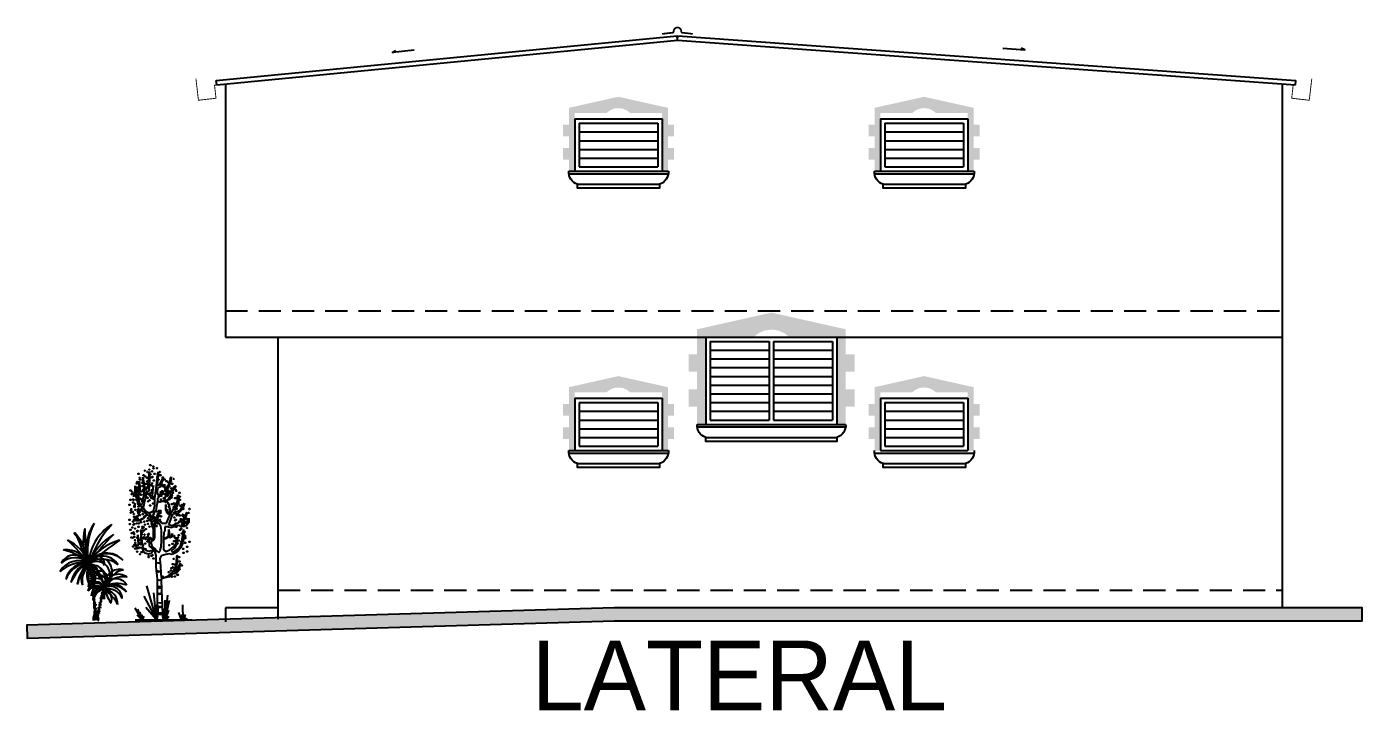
# Model space of a CAD drawing. Extents: x 200 to 603, y 80 to 468.
# Drawn here: x 212.01 to 227.3, y 153.02 to 160.85 of the extents above; entities that cross this region are included whole.
import ezdxf

# ---------------------------------------------------------------- set-up
doc = ezdxf.new("R2010")
doc.units = 0
doc.linetypes.add('CONTINUA', pattern=[0])
doc.linetypes.add('DASHED', pattern=[19.05, 12.7, -6.35])
doc.layers.get('0').update_dxf_attribs({"linetype": 'CONTINUOUS'})
doc.layers.add('PAREDES', color=6, linetype='CONTINUOUS')
doc.styles.add('STYLE1', font='stylu.ttf', dxfattribs={"height": 0.2})

# ---------------------------------------------------------------- blocks, each defined once
blk = doc.blocks.new('Rarbol')
at = {"color": 3}
for p, q in [((-0.401, 5.777), (-0.376, 6.023)), ((-0.376, 6.023), (-0.376, 5.645)), ((-0.015, 6.015), (-0.065, 5.478)), ((-0.065, 5.707), (-0.015, 6.015)), ((-0.95, 5.443), (-0.925, 5.284)), ((-0.95, 5.161), (-0.95, 5.443)), ((-0.801, 5.293), (-0.788, 5.504)), ((-0.788, 5.636), (-0.763, 5.434)), ((-0.788, 5.504), (-0.788, 5.636)), ((-0.638, 5.795), (-0.588, 5.487)), ((-0.638, 5.61), (-0.638, 5.795)), ((-0.588, 5.451), (-0.638, 5.61)), ((-0.588, 5.487), (-0.551, 5.267)), ((-0.588, 5.249), (-0.588, 5.451)), ((-0.501, 5.284), (-0.426, 5.443)), ((-0.426, 5.443), (-0.414, 5.619)), ((-0.414, 5.619), (-0.401, 5.777)), ((-0.389, 5.451), (-0.401, 5.231)), ((-0.376, 5.645), (-0.389, 5.451)), ((-0.214, 5.46), (-0.264, 5.24)), ((-0.239, 5.187), (-0.214, 5.46)), ((-0.152, 4.932), (-0.089, 5.46)), ((-0.089, 5.46), (-0.065, 5.707)), ((-0.065, 5.478), (0.023, 5.469)), ((0.023, 5.469), (0.098, 5.61)), ((0.098, 5.513), (0.06, 5.39)), ((0.185, 5.786), (0.098, 5.513)), ((0.098, 5.61), (0.185, 5.786)), ((0.322, 5.39), (0.434, 5.531)), ((0.434, 5.478), (0.372, 5.355)), ((0.434, 5.531), (0.472, 5.698)), ((0.484, 5.592), (0.434, 5.478)), ((0.472, 5.698), (0.509, 5.812)), ((0.509, 5.812), (0.484, 5.592)), ((0.609, 5.372), (0.696, 5.46)), ((0.696, 5.46), (0.647, 5.319)), ((-0.875, 5.108), (-0.95, 5.161)), ((-0.925, 5.284), (-0.925, 5.187)), ((-0.925, 5.187), (-0.85, 5.152)), ((-0.85, 5.003), (-0.875, 5.108)), ((-0.863, 4.809), (-0.85, 5.003)), ((-0.85, 5.152), (-0.801, 5.187)), ((-0.763, 5.231), (-0.813, 5.091)), ((-0.813, 5.091), (-0.813, 4.95)), ((-0.813, 4.95), (-0.801, 4.783)), ((-0.801, 5.187), (-0.801, 5.293)), ((-0.763, 5.434), (-0.763, 5.231)), ((-0.638, 4.879), (-0.588, 5.064)), ((-0.588, 5.064), (-0.588, 5.249)), ((-0.526, 5.02), (-0.588, 4.783)), ((-0.551, 5.267), (-0.501, 5.284)), ((-0.514, 5.196), (-0.526, 5.02)), ((-0.401, 5.231), (-0.514, 5.196)), ((-0.351, 5.17), (-0.351, 5.055)), ((-0.351, 5.038), (-0.351, 5.17)), ((-0.351, 5.055), (-0.314, 4.959)), ((-0.264, 5.038), (-0.351, 5.038)), ((-0.314, 4.959), (-0.202, 4.915)), ((-0.264, 5.24), (-0.264, 5.038)), ((-0.252, 5.029), (-0.239, 5.187)), ((-0.152, 4.897), (-0.252, 5.029)), ((-0.202, 4.915), (-0.164, 4.871)), ((-0.152, 4.642), (-0.152, 4.932)), ((-0.052, 5.355), (-0.065, 5.161)), ((-0.065, 5.161), (-0.027, 5.082)), ((-0.04, 4.915), (-0.065, 4.73)), ((0.06, 5.39), (-0.052, 5.355)), ((0.048, 5.02), (-0.04, 4.915)), ((-0.027, 5.082), (0.16, 5.143)), ((0.185, 5.117), (0.048, 5.02)), ((0.16, 5.143), (0.272, 5.267)), ((0.335, 5.091), (0.185, 5.117)), ((0.272, 5.267), (0.322, 5.39)), ((0.372, 5.355), (0.322, 5.196)), ((0.322, 5.196), (0.41, 5.17)), ((0.434, 5.117), (0.335, 5.091)), ((0.335, 4.862), (0.497, 4.959)), ((0.41, 5.17), (0.522, 5.258)), ((0.559, 5.064), (0.41, 4.879)), ((0.547, 5.223), (0.434, 5.117)), ((0.497, 4.959), (0.559, 5.064)), ((0.522, 5.258), (0.609, 5.372)), ((0.647, 5.319), (0.547, 5.223)), ((0.771, 4.809), (0.784, 5.073)), ((0.784, 5.073), (0.821, 4.923)), ((0.821, 4.923), (0.809, 4.774)), ((-0.85, 4.756), (-0.863, 4.809)), ((-0.826, 4.668), (-0.85, 4.756)), ((-0.813, 4.668), (-0.826, 4.668)), ((-0.751, 4.651), (-0.813, 4.668)), ((-0.801, 4.783), (-0.738, 4.651)), ((-0.688, 4.563), (-0.751, 4.651)), ((-0.738, 4.651), (-0.638, 4.721)), ((-0.688, 4.492), (-0.688, 4.563)), ((-0.651, 4.395), (-0.688, 4.492)), ((-0.601, 4.642), (-0.651, 4.598)), ((-0.651, 4.598), (-0.564, 4.439)), ((-0.564, 4.351), (-0.651, 4.395)), ((-0.638, 4.721), (-0.638, 4.879)), ((-0.588, 4.783), (-0.601, 4.642)), ((-0.564, 4.439), (-0.439, 4.351)), ((-0.476, 4.29), (-0.564, 4.351)), ((-0.439, 4.351), (-0.376, 4.334)), ((-0.376, 4.334), (-0.202, 4.422)), ((-0.202, 4.422), (-0.152, 4.642)), ((-0.114, 4.431), (-0.202, 4.316)), ((-0.077, 4.695), (-0.114, 4.431)), ((0.11, 4.791), (-0.077, 4.774)), ((-0.065, 4.73), (-0.077, 4.695)), ((-0.065, 4.791), (0.335, 4.862)), ((0.023, 4.404), (-0.002, 4.237)), ((-0.002, 4.272), (0.023, 4.404)), ((0.222, 4.8), (0.11, 4.791)), ((0.41, 4.879), (0.222, 4.8)), ((0.297, 4.677), (0.285, 4.483)), ((0.285, 4.483), (0.322, 4.378)), ((0.297, 4.624), (0.297, 4.677)), ((0.31, 4.483), (0.297, 4.624)), ((0.385, 4.351), (0.31, 4.483)), ((0.322, 4.378), (0.372, 4.316)), ((0.335, 4.8), (0.422, 4.659)), ((0.422, 4.721), (0.335, 4.8)), ((0.472, 4.369), (0.385, 4.351)), ((0.472, 4.51), (0.422, 4.721)), ((0.422, 4.659), (0.447, 4.501)), ((0.447, 4.501), (0.472, 4.369)), ((0.459, 4.246), (0.472, 4.51)), ((0.484, 4.307), (0.634, 4.545)), ((0.634, 4.545), (0.771, 4.809)), ((0.721, 4.58), (0.647, 4.457)), ((0.647, 4.457), (0.709, 4.378)), ((0.709, 4.378), (0.871, 4.457)), ((0.809, 4.774), (0.721, 4.58)), ((0.896, 4.413), (0.784, 4.307)), ((0.871, 4.457), (0.971, 4.607)), ((0.983, 4.536), (0.896, 4.413)), ((0.971, 4.607), (1.058, 4.739)), ((1.058, 4.739), (0.983, 4.536)), ((1.108, 4.272), (1.158, 4.369)), ((1.158, 4.369), (1.121, 4.228)), ((-0.95, 4.035), (-0.776, 4.052)), ((-0.9, 4.017), (-0.95, 4.035)), ((-0.776, 4.017), (-0.9, 4.017)), ((-0.776, 4.052), (-0.613, 4.14)), ((-0.601, 4.123), (-0.776, 4.017)), ((-0.613, 4.14), (-0.514, 4.246)), ((-0.476, 4.246), (-0.601, 4.123)), ((-0.514, 4.246), (-0.489, 4.29)), ((-0.389, 4.219), (-0.476, 4.29)), ((-0.252, 4.14), (-0.389, 4.219)), ((-0.339, 4.14), (-0.277, 3.929)), ((-0.289, 3.999), (-0.339, 4.14)), ((-0.277, 3.867), (-0.289, 3.999)), ((-0.277, 3.929), (-0.239, 3.859)), ((-0.252, 3.779), (-0.277, 3.867)), ((-0.202, 4.316), (-0.252, 4.193)), ((-0.252, 4.193), (-0.177, 4.131)), ((-0.127, 4.026), (-0.252, 4.14)), ((-0.239, 3.859), (-0.164, 3.894)), ((-0.177, 4.131), (-0.114, 4.114)), ((-0.164, 3.894), (-0.139, 4.008)), ((-0.139, 3.876), (-0.164, 3.779)), ((-0.139, 4.008), (-0.127, 4.105)), ((-0.065, 4.07), (-0.139, 3.876)), ((-0.127, 4.105), (-0.089, 4.131)), ((-0.089, 4.131), (-0.002, 4.272)), ((-0.077, 4.07), (0.073, 3.999)), ((-0.002, 3.938), (-0.077, 3.973)), ((-0.002, 4.237), (-0.065, 4.07)), ((0.048, 3.885), (-0.002, 3.938)), ((0.085, 3.806), (0.048, 3.885)), ((0.073, 3.999), (0.135, 3.92)), ((0.123, 3.639), (0.085, 3.806)), ((0.135, 3.92), (0.322, 3.929)), ((0.322, 3.929), (0.385, 4.079)), ((0.372, 4.316), (0.459, 4.29)), ((0.385, 4.079), (0.484, 4.307)), ((0.434, 3.929), (0.397, 3.867)), ((0.397, 3.867), (0.547, 3.823)), ((0.509, 4.158), (0.434, 3.929)), ((0.709, 3.806), (0.497, 3.727)), ((0.572, 4.299), (0.509, 4.158)), ((0.547, 3.823), (0.771, 3.92)), ((0.659, 4.307), (0.572, 4.299)), ((0.784, 4.307), (0.659, 4.307)), ((0.821, 3.832), (0.709, 3.806)), ((0.771, 3.92), (0.946, 4.026)), ((0.921, 3.771), (0.821, 3.832)), ((0.996, 3.982), (0.921, 3.903)), ((0.921, 3.903), (0.971, 3.841)), ((0.946, 4.026), (1.021, 4.14)), ((0.971, 3.841), (1.046, 3.903)), ((1.071, 4.087), (0.996, 3.982)), ((1.021, 4.14), (1.108, 4.272)), ((1.133, 3.832), (1.033, 3.788)), ((1.046, 3.903), (1.171, 3.999)), ((1.121, 4.228), (1.071, 4.087)), ((1.233, 3.947), (1.133, 3.832)), ((1.171, 3.999), (1.233, 4.131)), ((1.233, 4.131), (1.233, 3.947)), ((-0.85, 3.445), (-0.85, 3.269)), ((-0.838, 3.304), (-0.85, 3.445)), ((-0.85, 3.269), (-0.826, 3.058)), ((-0.813, 3.128), (-0.838, 3.304)), ((-0.726, 3.612), (-0.726, 3.339)), ((-0.701, 3.419), (-0.726, 3.612)), ((-0.726, 3.339), (-0.701, 3.067)), ((-0.676, 3.181), (-0.701, 3.419)), ((-0.439, 3.401), (-0.439, 3.392)), ((-0.401, 3.322), (-0.439, 3.401)), ((-0.439, 3.392), (-0.376, 3.331)), ((-0.376, 3.181), (-0.401, 3.322)), ((-0.376, 3.331), (-0.339, 3.278)), ((-0.339, 3.278), (-0.277, 3.26)), ((-0.277, 3.26), (-0.214, 3.295)), ((-0.239, 3.753), (-0.252, 3.779)), ((-0.214, 3.683), (-0.239, 3.753)), ((-0.214, 3.586), (-0.214, 3.683)), ((-0.214, 3.48), (-0.214, 3.586)), ((-0.214, 3.392), (-0.214, 3.48)), ((-0.214, 3.295), (-0.214, 3.392)), ((-0.177, 3.287), (-0.189, 3.234)), ((-0.164, 3.357), (-0.177, 3.287)), ((-0.164, 3.779), (-0.164, 3.603)), ((-0.164, 3.603), (-0.164, 3.357)), ((0.123, 3.463), (0.123, 3.639)), ((0.123, 3.225), (0.123, 3.463)), ((0.21, 3.559), (0.197, 3.278)), ((0.197, 3.295), (0.385, 3.375)), ((0.197, 3.278), (0.197, 3.067)), ((0.247, 3.595), (0.21, 3.559)), ((0.285, 3.287), (0.222, 3.269)), ((0.36, 3.779), (0.247, 3.771)), ((0.247, 3.771), (0.247, 3.595)), ((0.385, 3.357), (0.285, 3.287)), ((0.497, 3.727), (0.36, 3.779)), ((0.385, 3.375), (0.41, 3.533)), ((0.459, 3.322), (0.385, 3.357)), ((0.41, 3.533), (0.422, 3.665)), ((0.422, 3.665), (0.434, 3.515)), ((0.434, 3.515), (0.422, 3.383)), ((0.422, 3.383), (0.497, 3.366)), ((0.547, 3.366), (0.459, 3.322)), ((0.497, 3.366), (0.547, 3.507)), ((0.547, 3.507), (0.547, 3.366)), ((0.709, 3.119), (0.734, 3.348)), ((0.734, 3.348), (0.759, 3.172)), ((1.033, 3.788), (0.921, 3.771)), ((0.946, 3.19), (0.983, 3.427)), ((0.983, 3.427), (1.008, 3.665)), ((1.033, 3.436), (0.983, 3.119)), ((1.008, 3.665), (1.033, 3.436)), ((-0.95, 3.058), (-0.875, 2.917)), ((-0.85, 2.987), (-0.95, 3.058)), ((-0.875, 2.917), (-0.763, 2.926)), ((-0.826, 3.058), (-0.85, 2.987)), ((-0.763, 3.04), (-0.813, 3.128)), ((-0.701, 3.067), (-0.763, 3.04)), ((-0.763, 2.926), (-0.676, 2.935)), ((-0.626, 2.935), (-0.676, 3.181)), ((-0.676, 2.935), (-0.638, 2.803)), ((-0.638, 2.803), (-0.564, 2.715)), ((-0.526, 2.811), (-0.626, 2.935)), ((-0.401, 2.767), (-0.526, 2.811)), ((-0.202, 2.829), (-0.401, 2.767)), ((-0.376, 3.04), (-0.376, 3.181)), ((-0.376, 2.987), (-0.376, 3.04)), ((-0.277, 2.917), (-0.376, 2.987)), ((-0.252, 3.199), (-0.302, 3.181)), ((-0.302, 3.181), (-0.302, 3.102)), ((-0.302, 3.102), (-0.277, 3.005)), ((-0.302, 2.697), (-0.189, 2.803)), ((-0.289, 2.923), (-0.253, 2.923)), ((-0.277, 3.005), (-0.264, 2.961)), ((-0.189, 2.82), (-0.277, 2.917)), ((-0.264, 2.961), (-0.139, 2.873)), ((-0.253, 2.923), (-0.247, 2.94)), ((-0.189, 3.234), (-0.252, 3.199)), ((-0.139, 2.741), (-0.189, 2.82)), ((-0.162, 2.758), (-0.102, 2.767)), ((-0.139, 2.873), (-0.102, 2.829)), ((-0.102, 2.6), (-0.139, 2.741)), ((-0.102, 2.829), (-0.065, 2.785)), ((-0.102, 2.767), (-0.084, 2.792)), ((-0.065, 2.785), (0.01, 2.732)), ((0.01, 2.732), (0.048, 2.767)), ((0.048, 2.767), (0.06, 2.82)), ((0.06, 2.82), (0.098, 2.961)), ((0.098, 2.961), (0.123, 3.225)), ((0.197, 3.067), (0.197, 2.838)), ((0.197, 2.838), (0.31, 2.767)), ((0.31, 2.767), (0.472, 2.847)), ((0.472, 2.847), (0.609, 2.961)), ((0.647, 2.908), (0.509, 2.785)), ((0.509, 2.785), (0.584, 2.723)), ((0.584, 2.723), (0.771, 2.864)), ((0.609, 2.961), (0.709, 3.119)), ((0.721, 3.049), (0.647, 2.908)), ((0.809, 2.803), (0.684, 2.715)), ((0.759, 3.172), (0.721, 3.049)), ((0.771, 2.864), (0.896, 3.005)), ((0.909, 2.926), (0.809, 2.803)), ((0.896, 3.005), (0.946, 3.19)), ((0.983, 3.119), (0.909, 2.926)), ((-0.564, 2.715), (-0.414, 2.671)), ((-0.414, 2.671), (-0.302, 2.697)), ((-0.102, 2.415), (-0.102, 2.6)), ((-0.102, 2.187), (-0.102, 2.415)), ((-0.089, 1.984), (-0.102, 2.187)), ((-0.096, 2.339), (-0.03, 2.305)), ((-0.03, 2.305), (0.012, 2.301)), ((0.012, 2.301), (0.054, 2.318)), ((0.098, 2.591), (0.048, 2.477)), ((0.048, 2.477), (0.06, 2.292)), ((0.06, 2.292), (0.073, 2.195)), ((0.073, 2.195), (0.085, 1.87)), ((0.297, 2.644), (0.098, 2.591)), ((0.434, 2.679), (0.297, 2.644)), ((0.547, 2.653), (0.434, 2.679)), ((0.684, 2.715), (0.547, 2.653)), ((0.659, 2.072), (0.709, 2.204)), ((0.734, 2.178), (0.684, 1.94)), ((0.709, 2.204), (0.734, 2.336)), ((0.734, 2.336), (0.746, 2.583)), ((0.759, 2.363), (0.734, 2.178)), ((0.746, 2.583), (0.759, 2.363)), ((0.759, 2.019), (0.834, 2.178)), ((0.834, 2.178), (0.871, 2.292)), ((0.871, 2.292), (0.846, 2.116)), ((-0.065, 1.808), (-0.089, 1.984)), ((-0.084, 1.962), (-0.006, 1.945)), ((-0.078, 1.992), (0.012, 1.97)), ((-0.052, 1.615), (-0.065, 1.808)), ((-0.006, 1.945), (0.078, 1.953)), ((0.012, 1.97), (0.084, 1.987)), ((0.085, 1.87), (0.11, 1.711)), ((0.31, 1.703), (0.098, 1.65)), ((0.098, 1.65), (0.123, 1.183)), ((0.11, 1.711), (0.235, 1.711)), ((0.235, 1.711), (0.41, 1.791)), ((0.459, 1.738), (0.31, 1.703)), ((0.41, 1.791), (0.572, 1.923)), ((0.597, 1.852), (0.459, 1.738)), ((0.572, 1.923), (0.659, 2.072)), ((0.709, 1.879), (0.597, 1.852)), ((0.684, 1.94), (0.759, 2.019)), ((0.771, 1.94), (0.709, 1.879)), ((0.846, 2.116), (0.771, 1.94)), ((-0.083, -0.006), (-0.475, 1.369)), ((-0.054, 1.623), (0.042, 1.606)), ((-0.054, 1.297), (0.03, 1.28)), ((-0.052, 1.421), (-0.052, 1.615)), ((-0.052, 1.139), (-0.052, 1.421)), ((-0.052, 0.893), (-0.052, 1.139)), ((-0.048, 1.36), (0.03, 1.348)), ((-0.042, 1.331), (0.036, 1.314)), ((0.03, 1.348), (0.114, 1.36)), ((0.03, 1.28), (0.12, 1.297)), ((0.036, 1.314), (0.108, 1.331)), ((0.042, 1.606), (0.096, 1.623)), ((0.042, 1.06), (0.126, 1.089)), ((0.123, 1.183), (0.148, 0.611)), ((-0.075, -0.011), (-0.583, 0.95)), ((-0.083, 0.009), (-0.194, 1.084)), ((-0.108, 0.07), (-0.075, 0.612)), ((-0.054, 1.085), (0.042, 1.06)), ((-0.04, 0.638), (-0.052, 0.893)), ((-0.042, 1.051), (0.042, 1.034)), ((-0.015, 0.471), (-0.04, 0.638)), ((-0.036, 0.687), (0.078, 0.674)), ((0.042, 1.034), (0.126, 1.051)), ((0.078, 0.674), (0.138, 0.7)), ((0.148, 0.611), (0.16, 0.118)), ((0.264, 0), (0.264, 0.781)), ((0.268, -0.003), (0.38, 0.991)), ((0.268, -0.008), (0.438, 0.784)), ((0.999, -0.014), (0.983, 0.597)), ((-0.686, -0.003), (-0.958, 0.455)), ((-0.698, -0.006), (-0.876, 0.175)), ((-0.678, -0.006), (-0.847, 0.417)), ((-0.69, -0.017), (-0.748, 0.3)), ((-0.678, -0.006), (-0.669, 0.195)), ((-0.678, -0.008), (-0.587, 0.131)), ((-0.673, -0.006), (-0.591, 0.029)), ((-0.108, 0.006), (-0.516, 0.493)), ((-0.065, -0.013), (-0.015, 0.224)), ((-0.024, 0.543), (0.054, 0.526)), ((-0.015, 0.33), (-0.015, 0.471)), ((-0.015, 0.224), (-0.015, 0.33)), ((-0.015, 0.224), (0.073, 0.207)), ((-0.012, 0.505), (0.072, 0.496)), ((-0.012, 0.259), (0.072, 0.238)), ((-0.002, 0.286), (0.073, 0.268)), ((0.054, 0.526), (0.156, 0.543)), ((0.072, 0.496), (0.15, 0.513)), ((0.072, 0.238), (0.156, 0.251)), ((0.073, 0.268), (0.16, 0.286)), ((0.073, 0.207), (0.148, 0.224)), ((0.16, 0.118), (0.185, 0.022)), ((0.185, 0.022), (0.272, -0.022)), ((0.256, 0.003), (0.198, 0.111)), ((0.252, 0.003), (0.206, 0.449)), ((0.281, -0.014), (0.417, 0.382)), ((0.301, -0.014), (0.421, 0.131)), ((0.929, -0.011), (0.826, 0.277)), ((0.954, -0.017), (0.962, 0.204)), ((1.04, 0.006), (1.09, 0.201)), ((1.119, -0.008), (1.144, 0.073)), ((-0.951, -0.013), (1.349, -0.013))]:
    blk.add_line(p, q, dxfattribs=at)
for centre in [(-0.557, 6.06), (-0.456, 6.006), (-0.381, 6.104), (-0.343, 6.29), (-0.331, 6.281), (-0.268, 6.033), (-0.217, 6.228), (-0.205, 6.157), (-0.067, 6.166), (0.047, 6.006), (-0.884, 5.536), (-0.871, 5.599), (-0.821, 5.935), (-0.77, 5.767), (-0.77, 5.696), (-0.745, 5.696), (-0.657, 5.563), (-0.657, 5.43), (-0.62, 5.873), (-0.607, 5.873), (-0.544, 5.82), (-0.544, 5.82), (-0.506, 5.528), (-0.469, 5.767), (-0.469, 5.625), (-0.368, 5.457), (-0.331, 5.909), (-0.331, 5.776), (-0.305, 5.474), (-0.268, 5.794), (-0.268, 5.545), (-0.255, 5.439), (-0.243, 5.802), (-0.192, 5.661), (-0.167, 5.935), (-0.079, 5.492), (-0.054, 5.802), (-0.054, 5.466), (-0.041, 5.918), (-0.004, 5.696), (0.009, 5.856), (0.034, 5.882), (0.084, 5.873), (0.16, 5.661), (0.16, 5.483), (0.172, 5.785), (0.172, 5.43), (0.248, 5.705), (0.248, 5.474), (0.323, 5.634), (0.399, 5.581), (0.411, 5.43), (0.436, 5.421), (0.499, 5.634), (0.499, 5.545), (0.549, 5.528), (0.612, 5.723), (-1.148, 5.253), (-1.097, 5.102), (-1.072, 5.191), (-1.034, 4.889), (-1.009, 5.12), (-1.009, 5.031), (-0.959, 5.049), (-0.921, 5.084), (-0.909, 5.297), (-0.909, 4.978), (-0.909, 4.889), (-0.909, 4.88), (-0.896, 5.173), (-0.884, 5.049), (-0.871, 5.377), (-0.871, 5.004), (-0.858, 5.253), (-0.77, 4.925), (-0.758, 5.129), (-0.758, 4.898), (-0.745, 4.916), (-0.72, 5.075), (-0.682, 5.217), (-0.682, 4.889), (-0.632, 5.288), (-0.62, 5.084), (-0.506, 5.137), (-0.481, 5.368), (-0.481, 5.191), (-0.456, 4.96), (-0.456, 4.951), (-0.431, 5.111), (-0.418, 5.35), (-0.293, 5.173), (-0.293, 4.96), (-0.28, 5.27), (0.009, 5.022), (0.084, 5.182), (0.097, 4.889), (0.109, 5.075), (0.109, 5.031), (0.147, 5.226), (0.21, 4.942), (0.248, 5.377), (0.248, 4.942), (0.273, 5.093), (0.273, 4.978), (0.285, 5.368), (0.285, 5.262), (0.298, 5.12), (0.298, 5.049), (0.323, 5.341), (0.323, 5.199), (0.348, 5.182), (0.361, 5.04), (0.373, 5.049), (0.411, 5.235), (0.424, 4.942), (0.449, 4.898), (0.474, 5.013), (0.512, 5.341), (0.512, 5.084), (0.524, 5.093), (0.524, 4.96), (0.562, 5.244), (0.562, 5.235), (0.587, 5.155), (0.675, 4.942), (0.688, 5.288), (0.713, 5.235), (0.725, 4.951), (0.851, 5.155), (0.864, 5.004), (-1.185, 4.667), (-1.148, 4.871), (-1.135, 4.348), (-1.122, 4.437), (-1.11, 4.49), (-1.06, 4.384), (-1.034, 4.765), (-1.022, 4.871), (-0.984, 4.632), (-0.984, 4.588), (-0.959, 4.694), (-0.946, 4.464), (-0.846, 4.464), (-0.846, 4.393), (-0.821, 4.605), (-0.821, 4.49), (-0.796, 4.614), (-0.783, 4.446), (-0.77, 4.428), (-0.77, 4.375), (-0.758, 4.446), (-0.758, 4.437), (-0.72, 4.472), (-0.682, 4.526), (-0.67, 4.809), (-0.62, 4.614), (-0.582, 4.481), (-0.431, 4.809), (-0.393, 4.348), (-0.368, 4.854), (-0.343, 4.641), (-0.23, 4.721), (-0.155, 4.393), (-0.079, 4.393), (0.021, 4.428), (0.059, 4.792), (0.084, 4.428), (0.084, 4.339), (0.248, 4.871), (0.285, 4.783), (0.348, 4.455), (0.411, 4.597), (0.424, 4.57), (0.537, 4.694), (0.612, 4.579), (0.625, 4.73), (0.637, 4.357), (0.663, 4.703), (0.663, 4.667), (0.725, 4.614), (0.725, 4.508), (0.813, 4.703), (0.864, 4.871), (0.889, 4.632), (0.952, 4.667), (0.989, 4.499), (1.002, 4.508), (1.216, 4.339), (1.253, 4.499), (-1.185, 4.056), (-1.173, 3.887), (-1.034, 3.994), (-1.034, 3.985), (-1.022, 3.861), (-1.009, 4.295), (-0.997, 4.18), (-0.997, 4.065), (-0.997, 3.878), (-0.959, 4.109), (-0.921, 4.18), (-0.896, 4.065), (-0.884, 3.914), (-0.858, 4.206), (-0.858, 4.109), (-0.858, 4.1), (-0.821, 4.331), (-0.808, 3.914), (-0.796, 4.277), (-0.758, 4.251), (-0.708, 3.958), (-0.645, 4.286), (-0.582, 4.189), (-0.582, 3.985), (-0.557, 3.861), (-0.506, 4.331), (-0.469, 4.02), (-0.431, 4.135), (-0.431, 4.127), (-0.431, 3.896), (-0.368, 4.047), (-0.356, 4.198), (-0.343, 4.251), (-0.293, 4.198), (-0.293, 4.065), (-0.293, 3.985), (-0.28, 4.198), (-0.28, 3.914), (-0.192, 4.295), (-0.192, 4.18), (-0.192, 4.011), (-0.18, 4.153), (-0.142, 4.002), (-0.142, 3.914), (-0.129, 4.065), (-0.117, 4.153), (-0.104, 4.073), (-0.092, 4.135), (-0.092, 3.923), (-0.079, 4.002), (-0.079, 3.799), (-0.054, 4.233), (-0.041, 3.905), (-0.016, 4.304), (0.034, 4.242), (0.059, 4.215), (0.059, 4.056), (0.084, 3.976), (0.109, 4.198), (0.487, 4.268), (0.637, 4.153), (0.675, 4.038), (0.7, 4.056), (0.7, 3.914), (0.738, 4.242), (0.826, 4.251), (0.851, 3.994), (0.864, 4.233), (0.901, 4.082), (0.989, 4.268), (0.989, 4.224), (1.015, 3.869), (1.052, 3.985), (1.115, 3.923), (1.153, 4.091), (1.178, 3.914), (1.191, 4.029), (-1.148, 3.648), (-1.11, 3.337), (-1.097, 3.515), (-1.072, 3.745), (-1.047, 3.329), (-1.022, 3.55), (-0.997, 3.479), (-0.997, 3.364), (-0.959, 3.701), (-0.871, 3.586), (-0.871, 3.329), (-0.858, 3.612), (-0.821, 3.772), (-0.77, 3.249), (-0.733, 3.32), (-0.72, 3.621), (-0.695, 3.612), (-0.682, 3.47), (-0.67, 3.559), (-0.657, 3.772), (-0.657, 3.71), (-0.62, 3.302), (-0.607, 3.763), (-0.594, 3.621), (-0.594, 3.355), (-0.569, 3.453), (-0.532, 3.275), (-0.519, 3.683), (-0.494, 3.337), (-0.431, 3.462), (-0.431, 3.249), (-0.406, 3.488), (-0.406, 3.462), (-0.368, 3.781), (-0.331, 3.32), (-0.305, 3.284), (-0.23, 3.79), (0.637, 3.4), (0.663, 3.329), (0.713, 3.772), (0.738, 3.293), (0.788, 3.337), (0.826, 3.435), (0.876, 3.648), (0.914, 3.701), (0.939, 3.506), (1.027, 3.435), (1.052, 3.568), (1.077, 3.4), (1.077, 3.311), (1.09, 3.337), (1.153, 3.728), (-1.034, 2.974), (-0.984, 3.045), (-0.959, 3.231), (-0.959, 2.885), (-0.946, 3.125), (-0.884, 2.894), (-0.871, 2.761), (-0.808, 2.912), (-0.796, 2.93), (-0.758, 3.116), (-0.72, 3.116), (-0.72, 3.116), (-0.695, 2.743), (-0.682, 2.743), (-0.67, 2.921), (-0.645, 3.027), (-0.544, 3.089), (-0.532, 2.868), (-0.456, 3.178), (0.436, 3.027), (0.562, 3.08), (0.625, 3.187), (0.663, 3.009), (0.688, 3.204), (0.751, 3.187), (0.776, 3.098), (0.813, 3.213), (0.914, 3.169), (0.914, 2.992), (0.939, 3.116), (1.002, 2.876), (1.015, 2.717), (1.077, 3.125), (1.165, 2.956), (1.165, 2.77), (1.253, 3.16), (-0.758, 2.655), (-0.406, 2.584), (-0.406, 2.539), (-0.293, 2.593), (-0.243, 2.628), (-0.205, 2.486), (0.575, 2.256), (0.612, 2.469), (0.663, 2.238), (0.751, 2.584), (0.839, 2.539), (0.851, 2.362), (0.876, 2.256), (0.952, 2.202), (0.16, 1.75), (0.411, 1.928), (0.411, 1.786), (0.499, 1.99), (0.499, 1.866), (0.524, 2.087), (0.537, 1.741), (0.575, 2.123), (0.663, 1.75), (0.675, 1.954), (0.763, 1.821), (0.788, 1.821), (0.801, 1.99), (0.851, 2.043)]:
    blk.add_circle(centre, 0.015, dxfattribs=at)
blk = doc.blocks.new('Ryucas')
at = {"color": 3}
for p, q in [((-0.359, 2.428), (-0.326, 2.451)), ((-0.317, 2.501), (-0.337, 2.477)), ((-0.354, 2.415), (-0.333, 2.439)), ((-0.296, 2.43), (-0.351, 2.358)), ((-0.348, 2.408), (-0.31, 2.406)), ((-0.343, 2.367), (-0.282, 2.384)), ((-0.333, 2.344), (-0.288, 2.354)), ((-0.256, 2.352), (-0.331, 2.268)), ((-0.331, 2.304), (-0.253, 2.306)), ((-0.235, 2.287), (-0.311, 2.191)), ((-0.3, 2.26), (-0.254, 2.282)), ((-0.297, 2.203), (-0.221, 2.205)), ((-0.287, 2.205), (-0.224, 2.228)), ((-0.274, 2.164), (-0.205, 2.159)), ((-0.268, 2.158), (-0.206, 2.172)), ((-0.197, 2.184), (-0.263, 2.144)), ((-0.258, 2.125), (-0.195, 2.121)), ((-0.257, 2.109), (-0.19, 2.126)), ((-0.15, 2.131), (-0.24, 2.111)), ((-0.233, 2.111), (-0.158, 2.106)), ((-0.233, 2.054), (-0.165, 2.072)), ((-0.23, 2.066), (-0.167, 2.062)), ((-0.138, 1.915), (-0.23, 1.858)), ((-0.148, 2.061), (-0.224, 1.952)), ((-0.221, 1.989), (-0.151, 2.005)), ((-0.216, 1.983), (-0.153, 1.973)), ((-0.213, 2.033), (-0.162, 2.03)), ((-0.212, 1.924), (-0.141, 1.93)), ((-0.207, 1.926), (-0.157, 1.91)), ((-0.199, 1.829), (-0.122, 1.839)), ((-0.178, 1.886), (-0.128, 1.864)), ((-0.098, 1.843), (-0.133, 1.991)), ((-0.185, 1.788), (-0.105, 1.788)), ((-0.173, 1.753), (-0.084, 1.767)), ((-0.162, 1.828), (-0.111, 1.831)), ((-0.157, 1.285), (-0.044, 1.278)), ((-0.155, 1.638), (-0.098, 1.635)), ((-0.152, 1.79), (-0.096, 1.78)), ((-0.152, 1.588), (-0.082, 1.583)), ((-0.151, 1.715), (-0.088, 1.712)), ((-0.151, 1.655), (-0.078, 1.656)), ((-0.148, 1.578), (-0.063, 1.568)), ((-0.142, 1.429), (-0.073, 1.425)), ((-0.14, 1.574), (-0.084, 1.552)), ((-0.139, 1.465), (-0.051, 1.457)), ((-0.138, 1.707), (-0.1, 1.704)), ((-0.136, 1.631), (-0.08, 1.615)), ((-0.135, 1.347), (-0.051, 1.367)), ((-0.134, 1.365), (-0.096, 1.363)), ((-0.134, 1.315), (-0.047, 1.319)), ((-0.131, 1.511), (-0.063, 1.494)), ((-0.131, 1.504), (-0.1, 1.496)), ((-0.131, 1.385), (-0.052, 1.391)), ((-0.13, 1.422), (-0.099, 1.42)), ((-0.127, 1.226), (-0.052, 1.23)), ((-0.124, 1.521), (-0.052, 1.529)), ((-0.118, 1.725), (-0.075, 1.697)), ((-0.115, 1.56), (-0.085, 1.546)), ((-0.105, 1.319), (-0.073, 1.318)), ((-0.097, 1.243), (-0.078, 1.248)), ((0.263, 1.24), (0.376, 1.227)), ((0.273, 1.189), (0.325, 1.224)), ((0.282, 1.239), (0.36, 1.285)), ((0.301, 1.446), (0.383, 1.454)), ((0.308, 1.273), (0.339, 1.256)), ((0.322, 1.376), (0.389, 1.435)), ((0.323, 1.333), (0.368, 1.318)), ((0.323, 1.293), (0.343, 1.311)), ((0.325, 1.325), (0.366, 1.373)), ((0.343, 1.311), (0.375, 1.315)), ((0.351, 1.443), (0.391, 1.472)), ((0.357, 1.374), (0.374, 1.363)), ((0.358, 1.455), (0.404, 1.484)), ((0.359, 1.367), (0.412, 1.408)), ((0.403, 1.465), (0.374, 1.505)), ((-0.137, 1.116), (-0.032, 1.12)), ((-0.127, 1.17), (-0.054, 1.175)), ((-0.124, 1.207), (-0.043, 1.196)), ((-0.121, 0.979), (-0.003, 0.971)), ((-0.116, 0.935), (-0.009, 0.928)), ((-0.114, 1.028), (-0.029, 1.05)), ((-0.108, 1.054), (-0.032, 1.056)), ((-0.107, 1.073), (-0.057, 1.07)), ((-0.104, 1.13), (-0.073, 1.115)), ((-0.104, 1.124), (-0.047, 1.12)), ((-0.104, 1.029), (-0.053, 1.026)), ((-0.102, 0.901), (-0.02, 0.902)), ((-0.1, 0.827), (-0.005, 0.829)), ((-0.1, 0.782), (-0.031, 0.772)), ((-0.1, 0.737), (0, 0.757)), ((-0.098, 1.218), (-0.062, 1.197)), ((-0.098, 0.706), (0.071, 0.684)), ((-0.094, 0.978), (-0.043, 0.981)), ((-0.091, 0.611), (0.004, 0.618)), ((-0.015, 0.929), (-0.084, 0.838)), ((-0.082, 0.971), (-0.037, 0.981)), ((-0.082, 0.857), (-0.007, 0.859)), ((-0.033, 0.835), (-0.079, 0.806)), ((0.024, 0.737), (-0.075, 0.667)), ((-0.075, 0.685), (0.021, 0.685)), ((-0.074, 0.645), (0.032, 0.642)), ((0.021, 0.788), (-0.071, 0.743)), ((0, 0.656), (-0.068, 0.578)), ((-0.016, 0.809), (-0.049, 0.792)), ((0.146, 0.666), (0.191, 0.676)), ((0.155, 0.615), (0.218, 0.611)), ((0.164, 0.76), (0.254, 0.786)), ((0.166, 0.678), (0.245, 0.742)), ((0.17, 0.754), (0.267, 0.735)), ((0.17, 0.7), (0.237, 0.664)), ((0.171, 0.671), (0.241, 0.667)), ((0.176, 0.641), (0.231, 0.636)), ((0.182, 0.74), (0.234, 0.768)), ((0.191, 0.816), (0.276, 0.787)), ((0.196, 0.771), (0.281, 0.81)), ((0.198, 0.695), (0.28, 0.69)), ((0.209, 0.978), (0.274, 1.012)), ((0.211, 0.882), (0.281, 0.843)), ((0.213, 0.839), (0.288, 0.828)), ((0.218, 0.813), (0.311, 0.884)), ((0.228, 0.928), (0.292, 0.92)), ((0.234, 0.964), (0.344, 1.008)), ((0.235, 0.966), (0.298, 0.926)), ((0.236, 0.901), (0.299, 0.903)), ((0.237, 1.021), (0.314, 1.035)), ((0.237, 0.92), (0.265, 0.956)), ((0.24, 0.97), (0.321, 0.952)), ((0.241, 1.084), (0.35, 1.115)), ((0.243, 1.05), (0.337, 1.025)), ((0.25, 1.02), (0.306, 1.017)), ((0.253, 0.862), (0.296, 0.954)), ((0.266, 1.076), (0.348, 1.077)), ((0.266, 1.054), (0.314, 1.047)), ((0.272, 1.177), (0.352, 1.153)), ((0.274, 1.132), (0.323, 1.104)), ((0.275, 1.133), (0.34, 1.125)), ((0.296, 1.156), (0.354, 1.184)), ((-0.134, 0.014), (0.017, 0.011)), ((-0.129, 0.102), (0.036, 0.105)), ((-0.113, 0.152), (0.031, 0.136)), ((-0.112, 0.057), (0.051, 0.041)), ((-0.104, 0.195), (0.027, 0.175)), ((-0.094, 0.561), (0.019, 0.548)), ((-0.085, 0.409), (0.065, 0.374)), ((-0.085, 0.191), (0.025, 0.179)), ((-0.084, 0.314), (0.061, 0.305)), ((-0.081, 0.25), (0.029, 0.229)), ((-0.073, 0.312), (0.04, 0.289)), ((-0.07, 0.332), (0.037, 0.332)), ((-0.069, 0.244), (0.037, 0.231)), ((-0.068, 0.595), (0.026, 0.59)), ((-0.066, 0.509), (0.053, 0.483)), ((-0.064, 0.455), (0.05, 0.444)), ((-0.062, 0.516), (0.033, 0.513)), ((-0.051, 0.445), (0.037, 0.439)), ((-0.051, 0.368), (0.058, 0.382)), ((0.021, 0.592), (-0.044, 0.558)), ((-0.029, 0.292), (0.046, 0.274)), ((0.012, 0.024), (-0.027, 0.014)), ((0.007, 0.252), (0.082, 0.241)), ((0.013, 0.043), (0.082, 0.039)), ((0.017, 0.106), (0.079, 0.083)), ((0.02, 0.15), (0.07, 0.147)), ((0.038, 0.553), (0.022, 0.503)), ((0.023, 0.213), (0.074, 0.21)), ((0.025, 0.244), (0.076, 0.241)), ((0.05, 0.022), (0.132, 0.029)), ((0.062, 0.008), (0.056, 0.021)), ((0.099, 0.107), (0.058, 0.16)), ((0.072, 0.077), (0.131, 0.105)), ((0.075, 0.222), (0.121, 0.264)), ((0.076, 0.324), (0.161, 0.292)), ((0.078, 0.391), (0.187, 0.359)), ((0.078, 0.064), (0.144, 0.123)), ((0.078, 0.102), (0.178, 0.089)), ((0.079, 0.19), (0.143, 0.205)), ((0.108, 0.157), (0.079, 0.19)), ((0.081, 0.121), (0.094, 0.133)), ((0.139, 0.035), (0.087, 0.013)), ((0.088, 0.155), (0.157, 0.15)), ((0.092, 0.221), (0.16, 0.213)), ((0.095, 0.044), (0.128, 0.067)), ((0.097, 0.177), (0.122, 0.175)), ((0.108, 0.043), (0.097, 0.069)), ((0.104, 0.183), (0.162, 0.198)), ((0.136, 0.2), (0.106, 0.227)), ((0.108, 0.05), (0.178, 0.03)), ((0.109, 0.277), (0.155, 0.293)), ((0.123, 0.295), (0.111, 0.296)), ((0.124, 0.308), (0.113, 0.334)), ((0.157, 0.331), (0.114, 0.352)), ((0.117, 0.504), (0.204, 0.48)), ((0.117, 0.397), (0.222, 0.359)), ((0.118, 0.308), (0.207, 0.328)), ((0.119, 0.428), (0.221, 0.447)), ((0.12, 0.554), (0.171, 0.564)), ((0.121, 0.56), (0.191, 0.545)), ((0.169, 0.431), (0.121, 0.459)), ((0.125, 0.225), (0.153, 0.268)), ((0.201, 0.334), (0.139, 0.338)), ((0.148, 0.597), (0.273, 0.57)), ((0.154, 0.489), (0.214, 0.536)), ((0.192, 0.487), (0.154, 0.489)), ((0.111, -0.001), (0.099, 0)), ((0.104, -0.005), (0.164, -0.013)), ((0.118, -0.043), (0.16, -0.012))]:
    blk.add_line(p, q, dxfattribs=at)
for centre, radius, start, end in [((1.726, 3.215), 2.148, 145.96525, 196.37251), ((2.515, 3.137), 2.875, 153.67062, 190.08184), ((2.027, 2.411), 2.345, 123.14649, 176.58277), ((4.099, 1.211), 4.596, 136.51912, 162.90128), ((-2.886, 2.593), 2.372, 11.74523, 36.26046), ((-2.617, 2.423), 2.292, 4.0335, 42.74695), ((-2.929, 2.241), 2.645, 7.40884, 41.05488), ((1.816, 3.571), 2.369, 165.15927, 204.62449), ((7.416, 4.114), 7.89, 179.58069, 190.99419), ((8.375, -3.589), 10.636, 135.13479, 144.784), ((2.342, 1.473), 2.869, 121.65425, 157.78092), ((-2.139, 0.579), 2.715, 48.21106, 75.68171), ((-1.36, 1.981), 1.227, 28.97616, 92.65376), ((-6.815, -2.426), 8.223, 37.45285, 47.65565), ((-1.976, 2.032), 1.758, 18.22116, 66.56512), ((1.828, 1.166), 2.586, 106.08546, 146.27805), ((16.193, -17.798), 26.218, 125.10138, 128.98135), ((-0.762, 1.71), 0.998, 64.3134, 150.43166), ((-0.591, 1.15), 1.464, 79.47696, 134.14455), ((-0.946, 2.278), 0.69, 26.87269, 153.18277), ((-0.935, 1.955), 0.892, 47.75277, 134.68928), ((-0.161, 1.355), 1.29, 102.30257, 157.72873), ((-0.41, 1.623), 0.97, 84.54683, 166.84553), ((0.191, 1.404), 1.348, 116.22287, 167.16294), ((1.013, 0.709), 2.356, 126.61936, 155.02737), ((1.212, 1.292), 2.064, 140.47568, 170.79819), ((3.108, 0.564), 4.073, 150.97006, 164.94204), ((0.164, 1.903), 0.812, 124.87752, 202.30578), ((-0.702, 1.546), 1.064, 7.42569, 69.01912), ((13.151, 1.704), 13.466, 176.26421, 180.0215), ((-18.139, -2.871), 18.605, 13.7278, 16.63816), ((0.302, 1.562), 1.217, 51.78275, 120.17369), ((0.066, 2.058), 0.613, 332.85681, 127.52064), ((0.54, 2.074), 0.978, 40.76445, 149.15206), ((-1.989, 1.645), 1.908, 345.12722, 27.42643), ((-0.955, 1.892), 0.955, 338.63051, 45.61375), ((0.068, 2.575), 0.355, 348.84361, 177.01629), ((-0.55, 0.452), 2.108, 72.86419, 82.75765), ((0.545, 1.989), 1.033, 44.5037, 142.87356), ((0.353, 2.108), 0.808, 30.52, 141.40642), ((0.029, 2.396), 0.398, 13.45045, 139.62265), ((-3.818, -0.882), 4.906, 31.6095, 43.00772), ((-0.249, 2.113), 0.402, 351.75013, 86.95654), ((-0.212, 1.791), 0.737, 333.50989, 67.22302), ((-0.043, 2.153), 0.823, 306.75625, 46.82924), ((0.326, 1.791), 0.933, 135.43041, 192.08209), ((0.816, 2.101), 1.205, 163.37203, 200.11547), ((0.059, 1.521), 0.379, 356.1162, 180.71466), ((0.221, 1.889), 0.347, 60.72255, 178.99808), ((0.164, 1.707), 0.346, 322.06181, 147.05081), ((-0.105, 1.87), 0.582, 344.56094, 56.37659), ((-0.859, 1.654), 1.341, 355.2471, 23.42303), ((0.298, 1.982), 0.221, 3.15026, 68.83316), ((1.062, 1.444), 0.642, 52.07667, 172.03031), ((1.261, 0.948), 1.021, 79.02849, 144.17655), ((0.949, 1.316), 0.565, 28.4111, 156.02265), ((1.126, 1.621), 0.693, 77.0905, 183.62133), ((1.354, 1.554), 0.728, 94.96839, 141.27073), ((0.068, 1.253), 0.411, 37.62103, 172.26143), ((0.035, 1.348), 0.395, 23.08895, 153.94273), ((0.106, 1.045), 0.507, 60.70066, 145.50813), ((0.215, 1.111), 0.403, 72.55291, 181.90071), ((0.374, 0.871), 0.607, 87.76119, 157.5354), ((0.475, 0.89), 0.593, 97.51191, 173.87048), ((0.596, 0.719), 0.726, 104.58631, 166.7569), ((0.872, 1.177), 0.514, 162.18552, 207.3459), ((0.767, 0.684), 0.887, 41.30801, 114.57552), ((0.521, 0.654), 0.783, 24.77147, 98.49661), ((1.001, 0.32), 1.341, 70.60261, 116.31584), ((0.671, 0.976), 0.56, 359.69448, 117.836), ((0.788, 0.847), 0.772, 33.22156, 119.05841), ((-4.734, 1.372), 5.168, 355.21309, 359.61823), ((0.246, 0.933), 0.507, 339.77309, 69.32533), ((-0.798, -0.342), 2.111, 29.7033, 54.45375), ((2.914, 2.183), 2.615, 198.88275, 213.04351), ((0.291, 0.69), 0.745, 1.07542, 78.0962)]:
    blk.add_arc(centre, radius, start, end, dxfattribs=at)
blk = doc.blocks.new('CANAL')
at = {"const_width": 0.01}
blk.add_lwpolyline([(155.087, 101.646), (155.211, 101.631), (155.194, 101.482), (155.395, 101.459), (155.424, 101.706)], dxfattribs=at)

msp = doc.modelspace()

# ---------------------------------------------------------------- hatches: boundary and pattern name
for points in [[(218.65, 159.863), (218.69, 159.894), (218.737, 159.914), (218.787, 159.92), (218.838, 159.914), (218.884, 159.894), (218.924, 159.863), (219.287, 159.863), (219.287, 159.197), (219.354, 159.197), (219.354, 159.331), (219.423, 159.331), (219.423, 159.464), (219.354, 159.464), (219.354, 159.598), (219.423, 159.598), (219.423, 159.731), (219.354, 159.731), (219.354, 159.923), (218.787, 160.05), (218.22, 159.923), (218.22, 159.731), (218.154, 159.731), (218.154, 159.598), (218.22, 159.598), (218.22, 159.464), (218.154, 159.464), (218.154, 159.331), (218.22, 159.331), (218.22, 159.197), (218.287, 159.197), (218.287, 159.863)], [(222.15, 159.863), (222.19, 159.894), (222.237, 159.914), (222.287, 159.92), (222.338, 159.914), (222.384, 159.894), (222.424, 159.863), (222.787, 159.863), (222.787, 159.197), (222.854, 159.197), (222.854, 159.331), (222.923, 159.331), (222.923, 159.464), (222.854, 159.464), (222.854, 159.598), (222.923, 159.598), (222.923, 159.731), (222.854, 159.731), (222.854, 159.923), (222.287, 160.05), (221.72, 159.923), (221.72, 159.731), (221.654, 159.731), (221.654, 159.598), (221.72, 159.598), (221.72, 159.464), (221.654, 159.464), (221.654, 159.331), (221.72, 159.331), (221.72, 159.197), (221.787, 159.197), (221.787, 159.863)], [(220.334, 157.297), (220.394, 157.344), (220.464, 157.373), (220.54, 157.383), (220.615, 157.373), (220.684, 157.344), (220.745, 157.297), (221.289, 157.297), (221.289, 156.297), (221.389, 156.297), (221.389, 156.499), (221.493, 156.499), (221.493, 156.699), (221.389, 156.699), (221.389, 156.899), (221.493, 156.899), (221.493, 157.099), (221.389, 157.099), (221.389, 157.387), (220.539, 157.577), (219.689, 157.387), (219.689, 157.099), (219.59, 157.099), (219.59, 156.899), (219.689, 156.899), (219.689, 156.699), (219.59, 156.699), (219.59, 156.499), (219.689, 156.499), (219.689, 156.297), (219.789, 156.297), (219.789, 157.297)], [(218.65, 156.663), (218.69, 156.694), (218.737, 156.714), (218.787, 156.72), (218.838, 156.714), (218.884, 156.694), (218.924, 156.663), (219.287, 156.663), (219.287, 155.997), (219.354, 155.997), (219.354, 156.131), (219.423, 156.131), (219.423, 156.264), (219.354, 156.264), (219.354, 156.398), (219.423, 156.398), (219.423, 156.531), (219.354, 156.531), (219.354, 156.723), (218.787, 156.85), (218.22, 156.723), (218.22, 156.531), (218.154, 156.531), (218.154, 156.398), (218.22, 156.398), (218.22, 156.264), (218.154, 156.264), (218.154, 156.131), (218.22, 156.131), (218.22, 155.997), (218.287, 155.997), (218.287, 156.663)], [(222.15, 156.663), (222.19, 156.694), (222.237, 156.714), (222.287, 156.72), (222.338, 156.714), (222.384, 156.694), (222.424, 156.663), (222.787, 156.663), (222.787, 155.997), (222.854, 155.997), (222.854, 156.131), (222.923, 156.131), (222.923, 156.264), (222.854, 156.264), (222.854, 156.398), (222.923, 156.398), (222.923, 156.531), (222.854, 156.531), (222.854, 156.723), (222.287, 156.85), (221.72, 156.723), (221.72, 156.531), (221.654, 156.531), (221.654, 156.398), (221.72, 156.398), (221.72, 156.264), (221.654, 156.264), (221.654, 156.131), (221.72, 156.131), (221.72, 155.997), (221.787, 155.997), (221.787, 156.663)], [(212.014, 153.997), (212.018, 153.847), (218.742, 154.047), (227.303, 154.047), (227.303, 154.197), (218.737, 154.197)]]:
    msp.add_hatch(color=7).paths.add_polyline_path(points)

# ---------------------------------------------------------------- linework, layer by layer
at = {"color": 7}
for p, q in [((214.184, 160.237), (219.459, 160.747)), ((214.189, 160.188), (219.464, 160.697)), ((219.464, 160.697), (219.459, 160.747)), ((219.464, 160.697), (219.467, 160.747)), ((219.464, 160.697), (226.537, 160.186)), ((219.467, 160.747), (226.541, 160.236)), ((214.189, 160.188), (214.184, 160.237)), ((226.537, 160.186), (226.541, 160.236)), ((214.289, 160.197), (214.289, 157.297)), ((226.387, 160.197), (226.387, 154.197)), ((218.289, 159.797), (218.289, 159.197)), ((219.289, 159.797), (219.289, 159.197)), ((221.789, 159.797), (221.789, 159.197)), ((222.789, 159.797), (222.789, 159.197)), ((218.339, 159.747), (219.239, 159.747)), ((218.339, 159.747), (218.339, 159.247)), ((219.239, 159.747), (219.239, 159.247)), ((221.839, 159.747), (222.739, 159.747)), ((221.839, 159.747), (221.839, 159.247)), ((222.739, 159.747), (222.739, 159.247)), ((214.889, 157.297), (214.889, 154.065)), ((219.789, 157.297), (219.789, 156.297)), ((219.839, 157.247), (219.839, 156.347)), ((220.514, 157.247), (220.514, 156.347)), ((220.564, 157.247), (220.564, 156.347)), ((221.239, 157.247), (221.239, 156.347)), ((221.289, 157.297), (221.289, 156.297)), ((218.289, 156.597), (218.289, 155.997)), ((219.289, 156.597), (219.289, 155.997)), ((221.789, 156.597), (221.789, 155.997)), ((222.789, 156.597), (222.789, 155.997)), ((218.339, 156.547), (219.239, 156.547)), ((218.339, 156.547), (218.339, 156.047)), ((219.239, 156.547), (219.239, 156.047)), ((221.839, 156.547), (222.739, 156.547)), ((221.839, 156.547), (221.839, 156.047)), ((222.739, 156.547), (222.739, 156.047)), ((214.889, 154.197), (214.289, 154.197)), ((214.289, 154.197), (214.289, 154.034))]:
    msp.add_line(p, q, dxfattribs=at)
at = {"color": 7, "linetype": 'CONTINUA'}
for p, q in [((218.289, 159.797), (219.289, 159.797)), ((221.789, 159.797), (222.789, 159.797)), ((218.339, 159.647), (219.239, 159.647)), ((221.839, 159.647), (222.739, 159.647)), ((218.339, 159.547), (219.239, 159.547)), ((221.839, 159.547), (222.739, 159.547)), ((218.339, 159.447), (219.239, 159.447)), ((218.339, 159.347), (219.239, 159.347)), ((221.839, 159.447), (222.739, 159.447)), ((221.839, 159.347), (222.739, 159.347)), ((218.289, 159.197), (219.289, 159.197)), ((218.339, 159.247), (219.239, 159.247)), ((221.789, 159.197), (222.789, 159.197)), ((221.839, 159.247), (222.739, 159.247)), ((218.289, 156.597), (219.289, 156.597)), ((221.789, 156.597), (222.789, 156.597)), ((218.339, 156.447), (219.239, 156.447)), ((221.839, 156.447), (222.739, 156.447)), ((218.339, 156.347), (219.239, 156.347)), ((221.839, 156.347), (222.739, 156.347)), ((218.339, 156.247), (219.239, 156.247)), ((218.339, 156.147), (219.239, 156.147)), ((221.839, 156.247), (222.739, 156.247)), ((221.839, 156.147), (222.739, 156.147)), ((218.289, 155.997), (219.289, 155.997)), ((218.339, 156.047), (219.239, 156.047)), ((221.789, 155.997), (222.789, 155.997)), ((221.839, 156.047), (222.739, 156.047))]:
    msp.add_line(p, q, dxfattribs=at)
at = {"color": 7, "linetype": 'DASHED', "ltscale": 0.02}
for p, q in [((214.289, 157.597), (226.387, 157.597)), ((214.889, 154.397), (226.387, 154.397))]:
    msp.add_line(p, q, dxfattribs=at)
at = {"color": 7, "linetype": 'Continuous', "ltscale": 0.02}
msp.add_line((214.289, 157.297), (226.387, 157.297), dxfattribs=at)
at = {"color": 7, "linetype": 'CONTINUA', "ltscale": 0.02}
for p, q in [((219.789, 157.297), (221.289, 157.297)), ((219.839, 157.247), (220.514, 157.247)), ((220.564, 157.247), (221.239, 157.247)), ((219.839, 157.147), (220.514, 157.147)), ((219.839, 157.047), (220.514, 157.047)), ((220.564, 157.147), (221.239, 157.147)), ((220.564, 157.047), (221.239, 157.047)), ((219.839, 156.947), (220.514, 156.947)), ((220.564, 156.947), (221.239, 156.947)), ((219.839, 156.847), (220.514, 156.847)), ((219.839, 156.747), (220.514, 156.747)), ((220.564, 156.847), (221.239, 156.847)), ((220.564, 156.747), (221.239, 156.747)), ((219.839, 156.647), (220.514, 156.647)), ((220.564, 156.647), (221.239, 156.647)), ((219.839, 156.547), (220.514, 156.547)), ((219.839, 156.447), (220.514, 156.447)), ((220.564, 156.547), (221.239, 156.547)), ((220.564, 156.447), (221.239, 156.447)), ((219.789, 156.297), (221.289, 156.297)), ((219.839, 156.347), (220.514, 156.347)), ((220.564, 156.347), (221.239, 156.347))]:
    msp.add_line(p, q, dxfattribs=at)
at = {"color": 7, "const_width": 0.02}
msp.add_lwpolyline([(219.639, 160.77), (219.505, 160.786, 1.376986), (219.422, 160.786), (219.288, 160.77)], format="xyb", dxfattribs=at)
at = {"color": 7}
for points in [[(216.448, 160.583), (216.2, 160.557), (216.241, 160.579)], [(223.19, 160.605), (223.439, 160.586), (223.397, 160.607)], [(218.219, 159.197), (219.359, 159.197)], [(218.219, 159.169), (219.358, 159.169)], [(221.719, 159.197), (222.859, 159.197)], [(221.719, 159.169), (222.858, 159.169)], [(218.319, 159.047), (219.259, 159.047)], [(221.819, 159.047), (222.759, 159.047)], [(219.689, 156.297), (221.389, 156.297)], [(219.689, 156.269), (221.388, 156.269)], [(219.789, 156.147), (221.289, 156.147)], [(218.219, 155.997), (219.359, 155.997)], [(218.219, 155.969), (219.358, 155.969)], [(221.719, 155.969), (222.858, 155.969)], [(218.319, 155.847), (219.259, 155.847)], [(221.819, 155.847), (222.759, 155.847)], [(218.74, 154.047), (227.303, 154.047), (227.303, 154.197), (218.737, 154.197), (212.014, 153.997), (212.018, 153.847), (218.742, 154.047)], [(212.014, 153.997), (212.018, 153.847), (218.742, 154.047), (227.303, 154.047), (227.303, 154.197), (218.737, 154.197), (212.014, 153.997)]]:
    msp.add_lwpolyline(points, dxfattribs=at)
for points in [[(219.359, 159.197, -0.353292), (219.259, 159.047), (219.259, 159.002), (218.319, 159.002), (218.319, 159.047, -0.353292), (218.219, 159.197)], [(222.859, 159.197, -0.353292), (222.759, 159.047), (222.759, 159.002), (221.819, 159.002), (221.819, 159.047, -0.353292), (221.719, 159.197)], [(221.389, 156.297, -0.353292), (221.289, 156.147), (221.289, 156.102), (219.789, 156.102), (219.789, 156.147, -0.353292), (219.689, 156.297)], [(219.359, 155.997, -0.353292), (219.259, 155.847), (219.259, 155.802), (218.319, 155.802), (218.319, 155.847, -0.353292), (218.219, 155.997)], [(222.859, 155.997, -0.353292), (222.759, 155.847), (222.759, 155.802), (221.819, 155.802), (221.819, 155.847, -0.353292), (221.719, 155.997)]]:
    msp.add_lwpolyline(points, format="xyb", dxfattribs=at)

# ---------------------------------------------------------------- block references
at = {"color": 7, "xscale": -1}
msp.add_blockref('CANAL', (369.375, 58.551), dxfattribs=at)
at = {"color": 7}
msp.add_blockref('CANAL', (71.301, 58.551), dxfattribs=at)
at = {"layer": 'PAREDES', "color": 7}
for name, p, xscale, yscale, zscale in [('Rarbol', (213.524, 154.062), 0.28125, 0.28125, 0.28125), ('Ryucas', (212.799, 154.058), 0.25, 0.25, 0.25)]:
    msp.add_blockref(name, p, dxfattribs=dict(at, xscale=xscale, yscale=yscale, zscale=zscale))

# ---------------------------------------------------------------- texts
at = {"style": 'STYLE1'}
msp.add_text('LATERAL', height=0.8, dxfattribs=at).set_placement((217.795, 153.021))

doc.saveas('drawing.dxf')
